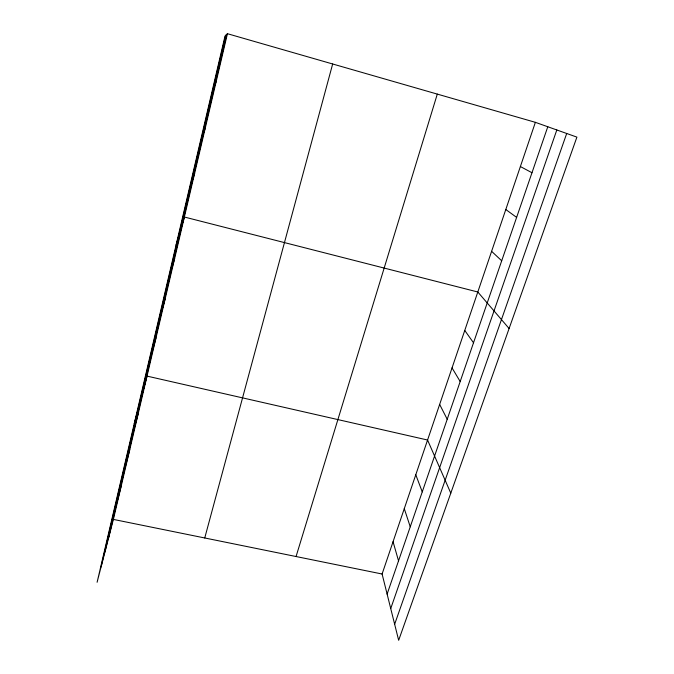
<?xml version="1.0" encoding="UTF-8"?>
<svg xmlns="http://www.w3.org/2000/svg" width="674" height="674" viewBox="0 0 674 674"><rect width="100%" height="100%" fill="white"/><g stroke="black" fill="none" stroke-linecap="round" stroke-linejoin="round"><path stroke-width="1.01" d="M101.058 566.994L225.622 35.452M104.917 552.09L226.194 34.896L227.424 33.7L535.383 122.331L576.902 137.125L398.663 640.3L382.099 574.012L535.383 122.331M108.472 538.383L226.708 34.391M226.194 34.896L225.032 36.034L97.098 582.277L113.384 519.41L227.424 33.7M116.813 502.829L121.48 484.935M125.372 466.341L129.779 449.583M134.16 428.875L138.296 413.314M134.244 423.651L147.033 376.109L427.569 440.021L450.788 493.149M204.744 537.978L332.661 63.988M152.467 350.842L155.997 337.91M162.004 310.2L165.206 298.7M171.811 268.404L174.659 258.412M176.066 245.092L184.381 217.028L477.807 291.994L509.106 328.524M296.063 556.53L437.3 94.107M192.596 179.806L194.676 173.167M387.112 594.089L547.785 126.754M203.624 132.812L205.275 128.035M390.726 608.563L556.817 129.972M394.652 624.25L566.699 133.494M214.989 84.36L216.186 81.571M113.384 519.41L382.099 574.012M520.379 166.537L531.971 172.738M505.795 209.513L516.621 217.399M491.607 251.318L501.7 260.787M464.757 330.437L473.519 342.78M452.043 367.894L460.19 381.535M439.65 404.417L447.216 419.279M415.782 474.757L422.253 491.877M404.282 508.643L410.247 526.807M393.06 541.719L398.536 560.869"/></g></svg>
